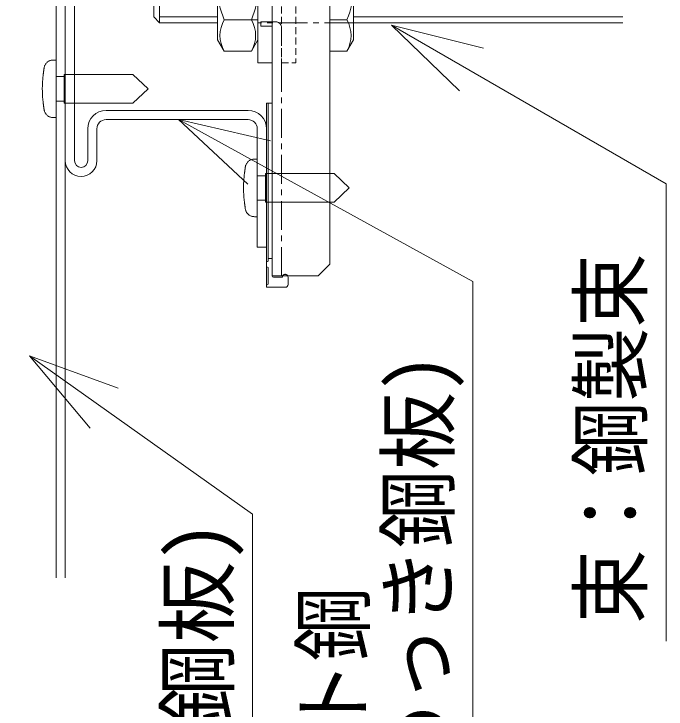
# Model space of a CAD drawing. Units: millimetres, scale not verified. Extents: x -829 to 829, y -160 to 161.
# Drawn here: x -513.71 to -491.03, y -84.31 to -60.14 of the extents above; entities that cross this region are included whole.
import ezdxf
from ezdxf.enums import TextEntityAlignment as Align

# ---------------------------------------------------------------- set-up
doc = ezdxf.new("R2010")
doc.units = ezdxf.units.MM
doc.header["$LTSCALE"] = 2
doc.linetypes.add('CHAIN1', pattern=[8, 5, -1, 1, -1])
doc.linetypes.add('DASHED1', pattern=[1.8, 1.2, -0.6])
for name, color, linetype, lineweight in [('0-0_一般', 4, 'Continuous', 9), ('0-1_根太', 4, 'Continuous', 9), ('0-3_束', 4, 'Continuous', 9), ('0-7_文字', 4, 'Continuous', 9), ('0-9_大引', 4, 'Continuous', 9)]:
    doc.layers.add(name, color=color, linetype=linetype, lineweight=lineweight)
doc.styles.add('ＭＳ ゴシック', font='')
doc.styles.get('ＭＳ ゴシック').set_extended_font_data('MS Gothic')

# ---------------------------------------------------------------- blocks, each defined once
blk = doc.blocks.new('グループ-254-1')
at = {"layer": '0-1_根太'}
for p, q in [((-3901.98, -422.49), (-3901.98, -622.49)), ((-3901.98, -422.49), (-3831.98, -422.49)), ((-3890.98, -422.49), (-3890.98, -622.49)), ((-3835.18, -622.49), (-3835.18, -422.49)), ((-3831.98, -422.49), (-3831.98, -622.49))]:
    blk.add_line(p, q, dxfattribs=at)
blk = doc.blocks.new('グループ-311-1')
at = {"layer": '0-3_束'}
for p, q in [((-3801.16, -407.49), (-3799.16, -405.49)), ((-3799.16, -429.49), (-3799.16, -405.49)), ((-3799.16, -405.49), (-3778.98, -405.49)), ((-3731.78, -405.49), (-3638.09, -405.49)), ((-3801.16, -427.49), (-3801.16, -407.49)), ((-3799.16, -407.49), (-3778.98, -407.49)), ((-3731.78, -407.49), (-3638.09, -407.49)), ((-3799.16, -429.49), (-3801.16, -427.49)), ((-3799.16, -427.49), (-3778.98, -427.49)), ((-3731.78, -427.49), (-3638.09, -427.49)), ((-3799.16, -429.49), (-3778.98, -429.49)), ((-3731.78, -429.49), (-3638.09, -429.49))]:
    blk.add_line(p, q, dxfattribs=at)
blk = doc.blocks.new('グループ-312-1')
at = {"layer": '0-3_束'}
for p, q in [((-3759.98, -391.49), (-3764.98, -391.49)), ((-3764.98, -391.49), (-3764.98, -443.49)), ((-3764.98, -443.49), (-3759.98, -443.49))]:
    blk.add_line(p, q, dxfattribs=at)
blk = doc.blocks.new('グループ-313-1')
at = {"layer": '0-3_束'}
for p, q in [((-3739.98, -395.55), (-3734.05, -395.55)), ((-3734.05, -395.55), (-3731.78, -399.49)), ((-3731.78, -399.49), (-3731.78, -435.49)), ((-3739.98, -406.52), (-3734.05, -406.52)), ((-3739.98, -428.46), (-3734.05, -428.46)), ((-3734.05, -439.43), (-3731.78, -435.49)), ((-3739.98, -439.43), (-3734.05, -439.43))]:
    blk.add_line(p, q, dxfattribs=at)
for centre, radius, start, end in [((-3743.55, -401.03), 10.97, 330, 30), ((-3759.37, -417.49), 27.59, 336.5735, 23.4265), ((-3743.55, -433.94), 10.97, 330, 30)]:
    blk.add_arc(centre, radius, start, end, dxfattribs=at)
blk = doc.blocks.new('グループ-314-1')
at = {"layer": '0-3_束'}
for p, q in [((-3761.98, -457.49), (-3759.98, -457.49)), ((-3761.98, -457.49), (-3761.98, -520.89)), ((-3761.38, -457.49), (-3761.38, -511.49)), ((-3759.98, -457.49), (-3759.98, -517.58)), ((-3761.38, -512.19), (-3761.38, -511.49)), ((-3761.38, -511.49), (-3759.98, -511.49)), ((-3761.98, -514.09), (-3761.98, -512.89)), ((-3761.38, -520.19), (-3761.38, -514.79)), ((-3756.48, -517.98), (-3759.58, -517.98)), ((-3754.48, -517.98), (-3754.48, -520.49)), ((-3761.98, -520.89), (-3761.98, -521.49)), ((-3755.48, -521.49), (-3761.98, -521.49))]:
    blk.add_line(p, q, dxfattribs=at)
for centre, radius, start, end in [((-3761.68, -512.19), 0.3, 270, 0), ((-3761.68, -512.79), 0.3, 90, 180), ((-3761.68, -514.19), 0.3, 180, 270), ((-3761.68, -514.79), 0.3, 0, 90), ((-3759.58, -517.58), 0.4, 180, 270), ((-3755.48, -517.98), 1, 150.2034, 180), ((-3755.48, -517.98), 1, 0, 29.7966), ((-3761.68, -520.79), 0.3, 90, 180), ((-3761.68, -520.19), 0.3, 270, 0), ((-3755.48, -520.49), 1, 270, 0)]:
    blk.add_arc(centre, radius, start, end, dxfattribs=at)
at = {"layer": '0-3_束', "linetype": 'CHAIN1'}
blk.add_arc((-3755.48, -517.98), 1, 29.7966, 150.2034, dxfattribs=at)
blk = doc.blocks.new('グループ-315-1')
at = {"layer": '0-3_束'}
for p, q in [((-3755.48, -313.49), (-3761.98, -313.49)), ((-3761.98, -314.09), (-3761.98, -313.49)), ((-3761.98, -377.49), (-3761.98, -314.09)), ((-3761.38, -314.79), (-3761.38, -320.19)), ((-3754.48, -316.99), (-3754.48, -314.49)), ((-3759.98, -377.49), (-3759.98, -317.39)), ((-3756.48, -316.99), (-3759.58, -316.99)), ((-3761.98, -320.89), (-3761.98, -322.09)), ((-3761.38, -322.79), (-3761.38, -323.49)), ((-3761.38, -323.49), (-3759.98, -323.49)), ((-3761.38, -377.49), (-3761.38, -323.49)), ((-3761.98, -377.49), (-3759.98, -377.49))]:
    blk.add_line(p, q, dxfattribs=at)
for centre, radius, start, end in [((-3761.68, -314.19), 0.3, 180, 270), ((-3755.48, -314.49), 1, 0, 90), ((-3761.68, -314.79), 0.3, 0, 90), ((-3759.58, -317.39), 0.4, 90, 180), ((-3755.48, -316.99), 1, 180, 209.7966), ((-3755.48, -316.99), 1, 330.2034, 0), ((-3761.68, -320.79), 0.3, 90, 180), ((-3761.68, -320.19), 0.3, 270, 0), ((-3761.68, -322.19), 0.3, 180, 270), ((-3761.68, -322.79), 0.3, 0, 90)]:
    blk.add_arc(centre, radius, start, end, dxfattribs=at)
at = {"layer": '0-3_束', "linetype": 'CHAIN1'}
blk.add_arc((-3755.48, -316.99), 1, 209.7966, 330.2034, dxfattribs=at)
blk = doc.blocks.new('グループ-316-1')
at = {"layer": '0-3_束', "color": 7, "linetype": 'DASHED1'}
for p, q in [((-3751.78, -391.49), (-3756.78, -391.49)), ((-3756.78, -391.49), (-3756.78, -443.49)), ((-3751.78, -391.49), (-3751.78, -443.49)), ((-3756.78, -443.49), (-3751.78, -443.49))]:
    blk.add_line(p, q, dxfattribs=at)
blk = doc.blocks.new('グループ-317-1')
at = {"layer": '0-3_束', "color": 7, "linetype": 'CHAIN1'}
for p, q in [((-3756.78, -317.49), (-3756.78, -403.79)), ((-3731.78, -405.49), (-3764.98, -405.49)), ((-3763.98, -404.29), (-3760.28, -404.29)), ((-3763.98, -405.79), (-3763.98, -404.29)), ((-3758.78, -405.79), (-3763.98, -405.79)), ((-3731.78, -429.49), (-3764.98, -429.49)), ((-3763.98, -429.19), (-3763.98, -430.69)), ((-3758.78, -429.19), (-3763.98, -429.19)), ((-3763.98, -430.69), (-3760.28, -430.69)), ((-3756.78, -517.49), (-3756.78, -431.19))]:
    blk.add_line(p, q, dxfattribs=at)
at = {"layer": '0-3_束'}
for p, q in [((-3743.98, -317.49), (-3739.98, -321.49)), ((-3739.98, -513.49), (-3739.98, -321.49)), ((-3743.98, -517.49), (-3739.98, -513.49)), ((-3759.98, -517.49), (-3743.98, -517.49))]:
    blk.add_line(p, q, dxfattribs=at)
at = {"layer": '0-3_束', "linetype": 'CHAIN1'}
for p, q in [((-3759.98, -403.99), (-3759.98, -352.29)), ((-3759.98, -430.99), (-3759.98, -443.49))]:
    blk.add_line(p, q, dxfattribs=at)
at = {"layer": '0-3_束'}
blk.add_lwpolyline([(-3759.98, -517.49), (-3759.98, -317.49), (-3743.98, -317.49)], dxfattribs=at)
at = {"layer": '0-3_束', "linetype": 'CHAIN1'}
for centre, start, end in [((-3760.28, -403.99), 270, 0), ((-3760.28, -430.99), 0, 90)]:
    blk.add_arc(centre, 0.3, start, end, dxfattribs=at)
at = {"layer": '0-3_束', "color": 7, "linetype": 'CHAIN1'}
for centre, start, end in [((-3758.78, -403.79), 270, 0), ((-3758.78, -431.19), 0, 90)]:
    blk.add_arc(centre, 2, start, end, dxfattribs=at)
at = {"layer": '0-3_束'}
for name in ['グループ-315-1', 'グループ-312-1', 'グループ-316-1', 'グループ-313-1', 'グループ-314-1']:
    blk.add_blockref(name, (0, 0), dxfattribs=at)
blk = doc.blocks.new('グループ-318-1')
at = {"layer": '0-3_束'}
for p, q in [((-3764.98, -391.49), (-3759.98, -391.49)), ((-3764.98, -417.49), (-3764.98, -391.49)), ((-3776.7, -395.55), (-3778.98, -399.49)), ((-3767.25, -395.55), (-3776.7, -395.55)), ((-3767.25, -395.55), (-3764.98, -399.49)), ((-3764.98, -395.55), (-3764.98, -417.49)), ((-3778.98, -399.49), (-3778.98, -417.49)), ((-3764.98, -406.52), (-3776.7, -406.52)), ((-3778.98, -435.49), (-3778.98, -417.49)), ((-3764.98, -417.49), (-3764.98, -443.49)), ((-3764.98, -439.43), (-3764.98, -417.49)), ((-3764.98, -428.46), (-3776.7, -428.46)), ((-3776.7, -439.43), (-3778.98, -435.49)), ((-3767.25, -439.43), (-3764.98, -435.49)), ((-3767.25, -439.43), (-3776.7, -439.43)), ((-3764.98, -443.49), (-3759.98, -443.49))]:
    blk.add_line(p, q, dxfattribs=at)
for points in [[(-3764.98, -417.49), (-3764.98, -395.55), (-3764.98, -417.49)], [(-3764.98, -417.49), (-3764.98, -439.43), (-3764.98, -417.49)]]:
    blk.add_lwpolyline(points, dxfattribs=at)
for centre, radius, start, end in [((-3767.2, -401.03), 10.97, 150, 210), ((-3776.75, -401.03), 10.97, 330, 30), ((-3751.39, -417.49), 27.59, 156.5735, 180), ((-3792.57, -417.49), 27.59, 0, 23.4265), ((-3751.39, -417.49), 27.59, 180, 203.4265), ((-3792.57, -417.49), 27.59, 336.5735, 0), ((-3767.2, -433.94), 10.97, 150, 210), ((-3776.75, -433.94), 10.97, 330, 30)]:
    blk.add_arc(centre, radius, start, end, dxfattribs=at)
blk = doc.blocks.new('グループ-319-1')
at = {"layer": '0-3_束'}
for name in ['グループ-317-1', 'グループ-318-1', 'グループ-311-1']:
    blk.add_blockref(name, (0, 0), dxfattribs=at)
blk = doc.blocks.new('グループ-327-1')
at = {"layer": '0-0_一般'}
for p, q in [((-3762.38, -482.7), (-3765.18, -482.7)), ((-3765.18, -491.18), (-3762.38, -491.18))]:
    blk.add_line(p, q, dxfattribs=at)
for points in [[(-3769.94, -485.23), (-3769.92, -484.76), (-3769.89, -484.29), (-3769.85, -483.82), (-3769.81, -483.35), (-3769.77, -482.88), (-3769.71, -482.41), (-3769.66, -481.94), (-3769.64, -481.83), (-3769.63, -481.73), (-3769.62, -481.63), (-3769.6, -481.52), (-3769.59, -481.42), (-3769.58, -481.31), (-3769.56, -481.21), (-3769.55, -481.11), (-3769.54, -481), (-3769.52, -480.9), (-3769.51, -480.8), (-3769.5, -480.69), (-3769.48, -480.59), (-3769.47, -480.48), (-3769.46, -480.38), (-3769.44, -480.28), (-3769.43, -480.17), (-3769.42, -480.07), (-3769.4, -479.97), (-3769.39, -479.86), (-3769.38, -479.76), (-3769.35, -479.58), (-3769.31, -479.38), (-3769.25, -479.18), (-3769.18, -478.98), (-3769.1, -478.78), (-3769, -478.59), (-3768.89, -478.4), (-3768.76, -478.21), (-3768.61, -478.04), (-3768.46, -477.87), (-3768.29, -477.72)], [(-3768.29, -477.72), (-3768.12, -477.57), (-3767.93, -477.45), (-3767.74, -477.33), (-3767.54, -477.23), (-3767.33, -477.14), (-3767.13, -477.07), (-3766.92, -477.02), (-3766.71, -476.98), (-3766.5, -476.95), (-3766.3, -476.94), (-3766.18, -476.94), (-3766.13, -476.94), (-3766.08, -476.94), (-3766.03, -476.94), (-3765.98, -476.94), (-3765.94, -476.94), (-3765.89, -476.94), (-3765.84, -476.94), (-3765.79, -476.94), (-3765.74, -476.94), (-3765.69, -476.94), (-3765.65, -476.94), (-3765.6, -476.94), (-3765.55, -476.94), (-3765.5, -476.94), (-3765.45, -476.94), (-3765.41, -476.94), (-3765.36, -476.94), (-3765.31, -476.94), (-3765.26, -476.94), (-3765.21, -476.94), (-3765.18, -477.17), (-3765.18, -478.11), (-3765.18, -479.06), (-3765.18, -480), (-3765.18, -480.94), (-3765.18, -481.88), (-3765.18, -482.82), (-3765.18, -483.76)], [(-3769.2, -494.85), (-3769.27, -494.64), (-3769.32, -494.44), (-3769.36, -494.24), (-3769.38, -494.09), (-3769.39, -493.99), (-3769.41, -493.88), (-3769.42, -493.78), (-3769.43, -493.68), (-3769.45, -493.57), (-3769.46, -493.47), (-3769.47, -493.37), (-3769.49, -493.26), (-3769.5, -493.16), (-3769.51, -493.05), (-3769.53, -492.95), (-3769.54, -492.85), (-3769.55, -492.74), (-3769.57, -492.64), (-3769.58, -492.53), (-3769.59, -492.43), (-3769.61, -492.33), (-3769.62, -492.22), (-3769.63, -492.12), (-3769.65, -492.02), (-3769.67, -491.82), (-3769.73, -491.35), (-3769.78, -490.88), (-3769.82, -490.41), (-3769.86, -489.94), (-3769.9, -489.47), (-3769.92, -489), (-3769.94, -488.53), (-3769.96, -488.06), (-3769.97, -487.58), (-3769.98, -487.11), (-3769.98, -486.64), (-3769.97, -486.17), (-3769.96, -485.7), (-3769.94, -485.23)], [(-3765.18, -483.76), (-3765.18, -484.7), (-3765.18, -485.64), (-3765.18, -486.58), (-3765.18, -487.53), (-3765.18, -488.47), (-3765.18, -489.41), (-3765.18, -490.35), (-3765.18, -491.29), (-3765.18, -492.23), (-3765.18, -493.17), (-3765.18, -494.11), (-3765.18, -495.06), (-3765.18, -496), (-3765.18, -496.94), (-3765.18, -496.94)], [(-3765.18, -496.94), (-3765.23, -496.94), (-3765.27, -496.94), (-3765.32, -496.94), (-3765.37, -496.94), (-3765.42, -496.94), (-3765.47, -496.94), (-3765.51, -496.94), (-3765.56, -496.94), (-3765.61, -496.94), (-3765.66, -496.94), (-3765.71, -496.94), (-3765.76, -496.94), (-3765.8, -496.94), (-3765.85, -496.94), (-3765.9, -496.94), (-3765.95, -496.94), (-3766, -496.94), (-3766.04, -496.94), (-3766.09, -496.94), (-3766.14, -496.94), (-3766.19, -496.94), (-3766.35, -496.93), (-3766.56, -496.92), (-3766.76, -496.89), (-3766.97, -496.84), (-3767.18, -496.79), (-3767.38, -496.71), (-3767.59, -496.62), (-3767.79, -496.52), (-3767.98, -496.4), (-3768.16, -496.27), (-3768.34, -496.12), (-3768.5, -495.96), (-3768.65, -495.8), (-3768.79, -495.62), (-3768.92, -495.43), (-3769.03, -495.24), (-3769.12, -495.04), (-3769.2, -494.85)]]:
    blk.add_lwpolyline(points, dxfattribs=at)
blk.add_lwpolyline([(-3762.38, -491.94), (-3738.44, -491.94), (-3733.18, -486.94), (-3738.44, -481.94), (-3762.38, -481.94)], close=True, dxfattribs=at)
blk = doc.blocks.new('グループ-351-1')
at = {"layer": '0-0_一般'}
for p, q in [((-3832.38, -448.25), (-3835.18, -448.25)), ((-3835.18, -456.73), (-3832.38, -456.73))]:
    blk.add_line(p, q, dxfattribs=at)
for points in [[(-3839.94, -450.78), (-3839.92, -450.31), (-3839.89, -449.84), (-3839.85, -449.37), (-3839.81, -448.9), (-3839.77, -448.43), (-3839.71, -447.96), (-3839.66, -447.49), (-3839.64, -447.38), (-3839.63, -447.28), (-3839.62, -447.18), (-3839.6, -447.07), (-3839.59, -446.97), (-3839.58, -446.86), (-3839.56, -446.76), (-3839.55, -446.66), (-3839.54, -446.55), (-3839.52, -446.45), (-3839.51, -446.35), (-3839.5, -446.24), (-3839.48, -446.14), (-3839.47, -446.03), (-3839.46, -445.93), (-3839.44, -445.83), (-3839.43, -445.72), (-3839.42, -445.62), (-3839.4, -445.52), (-3839.39, -445.41), (-3839.38, -445.31), (-3839.35, -445.13), (-3839.31, -444.93), (-3839.25, -444.73), (-3839.18, -444.53), (-3839.1, -444.33), (-3839, -444.14), (-3838.89, -443.95), (-3838.76, -443.76), (-3838.61, -443.59), (-3838.46, -443.42), (-3838.29, -443.27)], [(-3838.29, -443.27), (-3838.12, -443.12), (-3837.93, -443), (-3837.74, -442.88), (-3837.54, -442.78), (-3837.33, -442.69), (-3837.13, -442.62), (-3836.92, -442.57), (-3836.71, -442.53), (-3836.5, -442.5), (-3836.3, -442.49), (-3836.18, -442.49), (-3836.13, -442.49), (-3836.08, -442.49), (-3836.03, -442.49), (-3835.98, -442.49), (-3835.94, -442.49), (-3835.89, -442.49), (-3835.84, -442.49), (-3835.79, -442.49), (-3835.74, -442.49), (-3835.69, -442.49), (-3835.65, -442.49), (-3835.6, -442.49), (-3835.55, -442.49), (-3835.5, -442.49), (-3835.45, -442.49), (-3835.41, -442.49), (-3835.36, -442.49), (-3835.31, -442.49), (-3835.26, -442.49), (-3835.21, -442.49), (-3835.18, -442.72), (-3835.18, -443.66), (-3835.18, -444.61), (-3835.18, -445.55), (-3835.18, -446.49), (-3835.18, -447.43), (-3835.18, -448.37), (-3835.18, -449.31)], [(-3835.18, -449.31), (-3835.18, -450.25), (-3835.18, -451.19), (-3835.18, -452.13), (-3835.18, -453.08), (-3835.18, -454.02), (-3835.18, -454.96), (-3835.18, -455.9), (-3835.18, -456.84), (-3835.18, -457.78), (-3835.18, -458.72), (-3835.18, -459.66), (-3835.18, -460.61), (-3835.18, -461.55), (-3835.18, -462.49), (-3835.18, -462.49)], [(-3839.2, -460.4), (-3839.27, -460.19), (-3839.32, -459.99), (-3839.36, -459.79), (-3839.38, -459.64), (-3839.39, -459.54), (-3839.41, -459.43), (-3839.42, -459.33), (-3839.43, -459.23), (-3839.45, -459.12), (-3839.46, -459.02), (-3839.47, -458.92), (-3839.49, -458.81), (-3839.5, -458.71), (-3839.51, -458.6), (-3839.53, -458.5), (-3839.54, -458.4), (-3839.55, -458.29), (-3839.57, -458.19), (-3839.58, -458.08), (-3839.59, -457.98), (-3839.61, -457.88), (-3839.62, -457.77), (-3839.63, -457.67), (-3839.65, -457.57), (-3839.67, -457.37), (-3839.73, -456.9), (-3839.78, -456.43), (-3839.82, -455.96), (-3839.86, -455.49), (-3839.9, -455.02), (-3839.92, -454.55), (-3839.94, -454.08), (-3839.96, -453.61), (-3839.97, -453.13), (-3839.98, -452.66), (-3839.98, -452.19), (-3839.97, -451.72), (-3839.96, -451.25), (-3839.94, -450.78)], [(-3835.18, -462.49), (-3835.23, -462.49), (-3835.27, -462.49), (-3835.32, -462.49), (-3835.37, -462.49), (-3835.42, -462.49), (-3835.47, -462.49), (-3835.51, -462.49), (-3835.56, -462.49), (-3835.61, -462.49), (-3835.66, -462.49), (-3835.71, -462.49), (-3835.76, -462.49), (-3835.8, -462.49), (-3835.85, -462.49), (-3835.9, -462.49), (-3835.95, -462.49), (-3836, -462.49), (-3836.04, -462.49), (-3836.09, -462.49), (-3836.14, -462.49), (-3836.19, -462.49), (-3836.35, -462.48), (-3836.56, -462.47), (-3836.76, -462.44), (-3836.97, -462.39), (-3837.18, -462.34), (-3837.38, -462.26), (-3837.59, -462.17), (-3837.79, -462.07), (-3837.98, -461.95), (-3838.16, -461.82), (-3838.34, -461.67), (-3838.5, -461.51), (-3838.65, -461.35), (-3838.79, -461.17), (-3838.92, -460.98), (-3839.03, -460.79), (-3839.12, -460.59), (-3839.2, -460.4)]]:
    blk.add_lwpolyline(points, dxfattribs=at)
blk.add_lwpolyline([(-3832.38, -457.49), (-3808.44, -457.49), (-3803.18, -452.49), (-3808.44, -447.49), (-3832.38, -447.49)], close=True, dxfattribs=at)

msp = doc.modelspace()

# ---------------------------------------------------------------- linework, layer by layer
at = {"layer": '0-7_文字', "color": 7}
for p, q in [((-500.573, -60.538), (-491.026, -66.05)), ((-507.986, -63.819), (-497.749, -69.45)), ((-491.026, -66.05), (-491.026, -81.949)), ((-497.749, -69.45), (-497.749, -103.155)), ((-513.173, -72.029), (-505.416, -77.541)), ((-505.416, -77.541), (-505.416, -110.439))]:
    msp.add_line(p, q, dxfattribs=at)
for points in [[(-498.208, -62.821), (-500.573, -60.538), (-497.383, -61.333)], [(-505.582, -66.061), (-507.986, -63.819), (-504.783, -64.558)], [(-511.06, -74.547), (-513.173, -72.029), (-510.084, -73.153)]]:
    msp.add_lwpolyline(points, dxfattribs=at)
at = {"layer": '0-9_大引'}
for p, q in [((-511.146, -64.139), (-511.146, -65.249)), ((-510.826, -65.249), (-510.826, -64.139))]:
    msp.add_line(p, q, dxfattribs=at)
for points in [[(-511.926, -53.249), (-511.926, -55.099), (-511.926, -63.399), (-511.926, -65.249)], [(-511.606, -65.249), (-511.606, -63.399), (-511.606, -55.099)], [(-505.566, -63.499), (-510.406, -63.499), (-510.506, -63.499)], [(-510.506, -63.819), (-510.406, -63.819), (-505.566, -63.819)], [(-505.246, -64.139), (-505.246, -68.249), (-504.926, -68.249), (-504.926, -64.139)]]:
    msp.add_lwpolyline(points, dxfattribs=at)
for centre, radius, start, end in [((-510.506, -64.139), 0.64, 90, 180), ((-505.566, -64.139), 0.64, 0, 90), ((-510.506, -64.139), 0.32, 90, 180), ((-505.566, -64.139), 0.32, 0, 90), ((-511.376, -65.249), 0.55, 180, 0), ((-511.376, -65.249), 0.23, 180, 0)]:
    msp.add_arc(centre, radius, start, end, dxfattribs=at)

# ---------------------------------------------------------------- block references
at = {"layer": '0-0_一般', "xscale": 0.1, "yscale": 0.1}
for name in ['グループ-351-1', 'グループ-327-1']:
    msp.add_blockref(name, (-128.728, -17.5), dxfattribs=at)
at = {"layer": '0-1_根太', "xscale": 0.1, "yscale": 0.1}
msp.add_blockref('グループ-254-1', (-128.728, -17.5), dxfattribs=at)
at = {"layer": '0-3_束', "xscale": 0.1, "yscale": 0.1}
msp.add_blockref('グループ-319-1', (-128.728, -17.5), dxfattribs=at)

# ---------------------------------------------------------------- texts
at = {"layer": '0-7_文字', "color": 7, "style": 'ＭＳ ゴシック'}
for s, height, width, p in [('束：鋼製束', 2.097, 0.9, (-491.278, -81.348)), ('     (高耐食めっき鋼板)', 2.09, 0.95, (-497.985, -103.06)), ('大引：アイハット鋼', 2.097, 0.9, (-500.926, -103.236))]:
    msp.add_text(s, height=height, rotation=90, dxfattribs=dict(at, width=width)).set_placement(p, align=Align.BOTTOM_LEFT)
msp.add_text('\u3000\u3000 (高耐食めっき鋼板)', height=2.09, rotation=90, dxfattribs=at).set_placement((-505.651, -110.525), align=Align.BOTTOM_LEFT)

doc.saveas('drawing.dxf')
